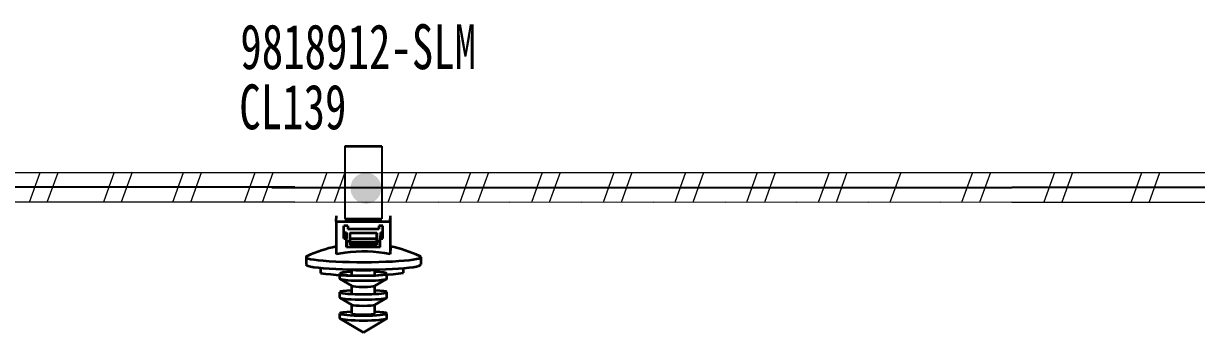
# Model space of a CAD drawing. Header units: millimetres. Extents: x 17 to 3784, y 12 to 1382.
# Drawn here: x 1891.41 to 1929.92, y 104.64 to 114.76 of the extents above; entities that cross this region are included whole.
import ezdxf

# ---------------------------------------------------------------- set-up
doc = ezdxf.new("R2010")
doc.units = ezdxf.units.MM
doc.layers.add('ENT', color=7, linetype='Continuous', lineweight=18)
doc.layers.add('粗实线层', color=7, linetype='Continuous', lineweight=35)
doc.styles.add('foton', font='', dxfattribs={"width": 0.7})
doc.styles.get('foton').set_extended_font_data('宋体')

msp = doc.modelspace()

# ---------------------------------------------------------------- hatches: boundary and pattern name
h = msp.add_hatch(color=0)
edge = h.paths.add_edge_path(flags=0)
edge.add_arc((1902.656, 109.365), 0.507, 180, 540)

# ---------------------------------------------------------------- linework, layer by layer
at = {"color": 0}
for p, q in [((1901.959, 110.748), (1901.962, 108.358)), ((1903.181, 110.747), (1903.181, 108.358))]:
    msp.add_line(p, q, dxfattribs=at)
at = {"color": 0, "lineweight": 35, "ltscale": 0.137499}
for p, q in [((1901.959, 110.748), (1903.181, 110.747)), ((1901.962, 108.358), (1903.181, 108.358))]:
    msp.add_line(p, q, dxfattribs=at)
at = {"color": 0, "lineweight": 35, "ltscale": 0.021804}
for p, q in [((1901.682, 108.271), (1901.69, 108.464)), ((1903.454, 108.27), (1903.462, 108.463)), ((1901.934, 107.912), (1901.926, 107.719)), ((1902.023, 107.912), (1902.014, 107.719)), ((1903.13, 107.912), (1903.122, 107.719)), ((1902.023, 107.625), (1902.014, 107.432))]:
    msp.add_line(p, q, dxfattribs=at)
at = {"color": 0, "lineweight": 35, "ltscale": 0.199999}
msp.add_line((1901.682, 108.271), (1903.454, 108.27), dxfattribs=at)
at = {"color": 0, "lineweight": 35, "ltscale": 0.120856}
for p, q in [((1901.682, 108.271), (1901.682, 107.2)), ((1903.454, 108.27), (1903.454, 107.2))]:
    msp.add_line(p, q, dxfattribs=at)
at = {"color": 0, "lineweight": 35, "ltscale": 0.113794}
msp.add_line((1903.462, 107.455), (1903.462, 108.463), dxfattribs=at)
at = {"color": 0, "lineweight": 35, "ltscale": 0.047321}
for p, q in [((1901.926, 107.719), (1901.926, 108.138)), ((1903.21, 107.719), (1903.21, 108.138))]:
    msp.add_line(p, q, dxfattribs=at)
at = {"color": 0, "lineweight": 35, "ltscale": 0.014999}
msp.add_line((1902.059, 108.138), (1901.926, 108.138), dxfattribs=at)
at = {"color": 0, "lineweight": 35, "ltscale": 0.025537}
msp.add_line((1901.934, 107.912), (1901.934, 108.138), dxfattribs=at)
at = {"color": 0, "lineweight": 35, "ltscale": 0.01}
msp.add_line((1901.934, 107.912), (1902.023, 107.912), dxfattribs=at)
at = {"color": 0, "lineweight": 35, "ltscale": 0.032373}
for p, q in [((1902.023, 107.625), (1902.023, 107.912)), ((1902.014, 107.432), (1902.014, 107.719))]:
    msp.add_line(p, q, dxfattribs=at)
at = {"color": 0, "lineweight": 35, "ltscale": 0.012451}
for p, q in [((1902.059, 108.138), (1902.059, 108.028)), ((1903.078, 108.138), (1903.078, 108.028)), ((1902.124, 107.704), (1902.124, 107.593)), ((1903.01, 107.703), (1903.01, 107.593))]:
    msp.add_line(p, q, dxfattribs=at)
at = {"color": 0, "lineweight": 35, "ltscale": 0.114999}
msp.add_line((1903.078, 108.028), (1902.059, 108.028), dxfattribs=at)
at = {"color": 0, "lineweight": 35, "ltscale": 0.1}
for p, q in [((1902.125, 107.903), (1903.011, 107.903)), ((1902.128, 107.51), (1903.014, 107.509))]:
    msp.add_line(p, q, dxfattribs=at)
at = {"color": 0, "lineweight": 35, "ltscale": 0.000439834}
msp.add_line((1902.125, 107.903), (1902.125, 107.9), dxfattribs=at)
at = {"color": 0, "lineweight": 35, "ltscale": 0.099999}
for p, q in [((1902.125, 107.9), (1903.011, 107.899)), ((1902.125, 107.723), (1903.011, 107.723))]:
    msp.add_line(p, q, dxfattribs=at)
at = {"color": 0, "lineweight": 35, "ltscale": 0.019922}
for p, q in [((1902.125, 107.9), (1902.125, 107.723)), ((1903.011, 107.899), (1903.011, 107.723))]:
    msp.add_line(p, q, dxfattribs=at)
at = {"color": 0, "lineweight": 35, "ltscale": 0.018183}
msp.add_line((1903.012, 107.742), (1903.011, 107.903), dxfattribs=at)
at = {"color": 0, "lineweight": 35, "ltscale": 0.000439867}
msp.add_line((1903.011, 107.903), (1903.011, 107.899), dxfattribs=at)
at = {"color": 0, "lineweight": 35, "ltscale": 0.012463}
msp.add_line((1903.082, 108.138), (1903.078, 108.028), dxfattribs=at)
at = {"color": 0, "lineweight": 35, "ltscale": 0.015}
msp.add_line((1903.21, 108.138), (1903.078, 108.138), dxfattribs=at)
at = {"color": 0, "lineweight": 35, "ltscale": 0.009064}
msp.add_line((1903.13, 107.912), (1903.21, 107.912), dxfattribs=at)
at = {"color": 0, "lineweight": 35, "ltscale": 0.010001}
for p, q in [((1901.926, 107.719), (1902.014, 107.719)), ((1903.122, 107.719), (1903.21, 107.719))]:
    msp.add_line(p, q, dxfattribs=at)
at = {"color": 0, "lineweight": 35, "ltscale": 0.01149}
msp.add_line((1902.124, 107.625), (1902.023, 107.625), dxfattribs=at)
at = {"color": 0, "lineweight": 35, "ltscale": 0.002181}
for p, q in [((1902.125, 107.723), (1902.124, 107.704)), ((1903.011, 107.723), (1903.01, 107.703))]:
    msp.add_line(p, q, dxfattribs=at)
at = {"color": 0, "lineweight": 35, "ltscale": 0.099998}
for p, q in [((1902.124, 107.704), (1903.01, 107.703)), ((1902.124, 107.593), (1903.01, 107.593))]:
    msp.add_line(p, q, dxfattribs=at)
at = {"color": 0, "lineweight": 35, "ltscale": 0.009468}
msp.add_line((1902.127, 107.593), (1902.128, 107.51), dxfattribs=at)
at = {"color": 0, "lineweight": 35, "ltscale": 0.001513}
msp.add_line((1903.01, 107.593), (1903.013, 107.606), dxfattribs=at)
at = {"color": 0, "lineweight": 35, "ltscale": 0.002853}
msp.add_line((1903.013, 107.767), (1903.012, 107.742), dxfattribs=at)
at = {"color": 0, "lineweight": 35, "ltscale": 0.010273}
msp.add_line((1903.013, 107.6), (1903.014, 107.509), dxfattribs=at)
at = {"color": 0, "lineweight": 35, "ltscale": 0.023842}
msp.add_line((1903.016, 107.548), (1903.014, 107.759), dxfattribs=at)
at = {"color": 0, "lineweight": 35, "ltscale": 0.004356}
msp.add_line((1903.014, 107.509), (1903.016, 107.548), dxfattribs=at)
at = {"color": 0, "lineweight": 35, "ltscale": 0.012045}
msp.add_line((1903.122, 107.625), (1903.015, 107.625), dxfattribs=at)
at = {"color": 0, "lineweight": 35, "ltscale": 0.032379}
msp.add_line((1903.122, 107.432), (1903.122, 107.719), dxfattribs=at)
at = {"color": 0, "lineweight": 35, "ltscale": 0.027679}
for p, q in [((1900.69, 107.11), (1900.69, 106.865)), ((1904.455, 107.11), (1904.455, 106.865))]:
    msp.add_line(p, q, dxfattribs=at)
at = {"color": 0, "lineweight": 35, "ltscale": 0.124999}
msp.add_line((1903.122, 107.432), (1902.014, 107.432), dxfattribs=at)
at = {"color": 0, "lineweight": 35, "ltscale": 0.02207}
for p, q in [((1902.191, 106.509), (1902.191, 106.704)), ((1902.953, 106.509), (1902.953, 106.704))]:
    msp.add_line(p, q, dxfattribs=at)
at = {"color": 0, "lineweight": 35, "ltscale": 0.01853}
msp.add_line((1901.797, 106.404), (1901.797, 106.568), dxfattribs=at)
at = {"color": 0, "lineweight": 35, "ltscale": 0.051177}
msp.add_line((1902.195, 106.163), (1901.805, 106.394), dxfattribs=at)
at = {"color": 0, "lineweight": 35, "ltscale": 0.051178}
msp.add_line((1902.949, 106.163), (1903.339, 106.394), dxfattribs=at)
at = {"color": 0, "lineweight": 35, "ltscale": 0.018536}
msp.add_line((1903.348, 106.404), (1903.348, 106.568), dxfattribs=at)
at = {"color": 0, "lineweight": 35, "ltscale": 0.019769}
for p, q in [((1901.797, 105.784), (1901.797, 105.959)), ((1903.348, 105.784), (1903.348, 105.959))]:
    msp.add_line(p, q, dxfattribs=at)
at = {"color": 0, "lineweight": 35, "ltscale": 0.029858}
for p, q in [((1902.191, 105.9), (1902.191, 106.165)), ((1902.953, 105.9), (1902.953, 106.165))]:
    msp.add_line(p, q, dxfattribs=at)
at = {"color": 0, "lineweight": 35, "ltscale": 0.051179}
for p, q in [((1902.195, 105.543), (1901.805, 105.774)), ((1902.949, 105.543), (1903.339, 105.774))]:
    msp.add_line(p, q, dxfattribs=at)
at = {"color": 0, "lineweight": 35, "ltscale": 0.032245}
for p, q in [((1902.191, 105.26), (1902.191, 105.546)), ((1902.953, 105.26), (1902.953, 105.546))]:
    msp.add_line(p, q, dxfattribs=at)
at = {"color": 0, "lineweight": 35, "ltscale": 0.017883}
for p, q in [((1901.797, 105.102), (1901.797, 105.26)), ((1903.348, 105.102), (1903.348, 105.26))]:
    msp.add_line(p, q, dxfattribs=at)
at = {"color": 0, "lineweight": 35, "ltscale": 0.100609}
msp.add_line((1902.572, 104.638), (1901.805, 105.092), dxfattribs=at)
at = {"color": 0, "lineweight": 35, "ltscale": 0.10061}
msp.add_line((1902.572, 104.638), (1903.339, 105.092), dxfattribs=at)
at = {"color": 0, "linetype": 'Continuous', "lineweight": 0}
for points in [[(1890.9, 109.886), (1893.254, 109.886)], [(1891.606, 108.905), (1891.959, 109.886)], [(1892.194, 108.905), (1892.548, 109.886)], [(1893.254, 109.886), (1895.608, 109.886)], [(1894.048, 108.925), (1894.401, 109.906)], [(1894.636, 108.925), (1894.99, 109.906)], [(1895.608, 109.886), (1897.963, 109.886)], [(1896.315, 108.905), (1896.668, 109.886)], [(1896.903, 108.905), (1897.256, 109.886)], [(1897.963, 109.886), (1900.317, 109.886)], [(1898.669, 108.905), (1899.022, 109.886)], [(1899.258, 108.905), (1899.611, 109.886)], [(1900.319, 109.883), (1902.673, 109.884)], [(1901.378, 109.884), (1901.025, 108.903)], [(1901.967, 109.884), (1901.614, 108.903)], [(1902.673, 109.883), (1905.027, 109.884)], [(1903.732, 109.884), (1903.379, 108.903)], [(1904.321, 109.884), (1903.968, 108.903)], [(1905.027, 109.883), (1907.382, 109.884)], [(1906.087, 109.884), (1905.734, 108.903)], [(1906.675, 109.884), (1906.322, 108.903)], [(1907.382, 109.883), (1909.736, 109.884)], [(1908.441, 109.884), (1908.088, 108.903)], [(1909.03, 109.884), (1908.677, 108.903)], [(1909.736, 109.883), (1912.09, 109.884)], [(1910.796, 109.884), (1910.442, 108.903)], [(1911.384, 109.884), (1911.031, 108.903)], [(1912.09, 109.883), (1914.445, 109.884)], [(1913.15, 109.884), (1912.797, 108.903)], [(1913.738, 109.884), (1913.385, 108.903)], [(1914.445, 109.883), (1916.799, 109.884)], [(1915.504, 109.884), (1915.151, 108.903)], [(1916.093, 109.884), (1915.74, 108.903)], [(1916.799, 109.883), (1919.153, 109.884)], [(1917.859, 109.884), (1917.505, 108.903)], [(1918.447, 109.884), (1918.094, 108.903)], [(1919.153, 109.883), (1921.508, 109.884)], [(1920.213, 109.884), (1919.86, 108.903)], [(1921.508, 109.883), (1923.862, 109.884)], [(1922.567, 109.884), (1922.214, 108.903)], [(1923.156, 109.884), (1922.804, 108.903)], [(1923.862, 109.884), (1926.217, 109.884)], [(1924.922, 108.915), (1925.275, 109.896)], [(1925.511, 108.915), (1925.864, 109.896)], [(1926.062, 109.884), (1929.424, 109.884)], [(1927.776, 108.903), (1928.129, 109.884)], [(1928.365, 108.903), (1928.718, 109.884)], [(1929.424, 109.884), (1931.779, 109.884)], [(1893.254, 108.905), (1890.9, 108.905)], [(1895.608, 108.905), (1893.254, 108.905)], [(1897.963, 108.905), (1895.608, 108.905)], [(1900.317, 108.905), (1897.963, 108.905)], [(1902.673, 108.904), (1900.319, 108.903)], [(1905.027, 108.904), (1902.673, 108.903)], [(1907.382, 108.904), (1905.027, 108.903)], [(1909.736, 108.904), (1907.382, 108.903)], [(1912.09, 108.904), (1909.736, 108.903)], [(1914.445, 108.904), (1912.09, 108.903)], [(1916.799, 108.904), (1914.445, 108.903)], [(1919.153, 108.904), (1916.799, 108.903)], [(1921.508, 108.904), (1919.153, 108.903)], [(1923.862, 108.904), (1921.508, 108.903)], [(1926.217, 108.903), (1923.862, 108.903)], [(1929.424, 108.903), (1925.981, 108.903)], [(1931.779, 108.903), (1929.424, 108.903)]]:
    msp.add_lwpolyline(points, dxfattribs=at)
at = {"color": 0, "linetype": 'Continuous', "lineweight": 13}
for points in [[(1900.314, 109.396), (1882.983, 109.396)], [(1923.862, 109.393), (1900.352, 109.393)], [(1941.193, 109.393), (1923.862, 109.393)]]:
    msp.add_lwpolyline(points, dxfattribs=at)
at = {"color": 0, "linetype": 'Continuous', "lineweight": 25}
for points in [[(1900.323, 109.396), (1882.983, 109.396)], [(1899.566, 109.393), (1923.862, 109.393)], [(1941.202, 109.393), (1923.862, 109.393)]]:
    msp.add_lwpolyline(points, dxfattribs=at)
at = {"color": 0, "lineweight": 35}
msp.add_lwpolyline([(1903.46, 107.456), (1903.46, 107.456), (1903.459, 107.455), (1903.459, 107.448), (1903.454, 107.2)], dxfattribs=at)
for centre, radius, start, end in [((1902.572, 103.115), 4.43, 101.5926, 114.6806), ((1902.572, 103.116), 4.43, 65.3204, 78.4449), ((1902.567, 102.989), 4.303, 98.0608, 101.8594), ((1902.567, 102.987), 4.305, 78.1064, 98.0601)]:
    msp.add_arc(centre, radius, start, end, dxfattribs=at)
for centre, major_axis, ratio, start_param, end_param in [((1903.013, 107.547), (0, 0.221), 0.00373, 5.995159, 6.283185), ((1903.013, 107.547), (0, 0.221), 0.00373, 0, 0.087245), ((1903.013, 107.385), (0, 0.221), 0.00373, 6.048679, 6.283185), ((1902.572, 107.11), (1.883, 0), 0.087133, 2.954112, 3.141636), ((1902.572, 107.11), (1.883, 0), 0.087133, 3.141636, 4.208645), ((1902.572, 107.11), (-1.883, 0), 0.087133, 1.067052, 3.141614), ((1902.572, 107.11), (-1.883, 0), 0.087133, 3.141614, 3.329066), ((1902.572, 106.865), (-1.883, 0), 0.087133, 0, 1.067052), ((1902.572, 106.865), (1.883, 0), 0.087133, 4.208645, 6.279441), ((1902.572, 106.71), (-0.381, 0), 0.087133, 0.183505, 2.958112), ((1902.572, 106.865), (-1.883, 0), 0.087133, 3.137849, 3.141636), ((1902.572, 106.568), (-0.775, 0), 0.087133, 5.225993, 6.283145), ((1902.572, 106.568), (-0.775, 0), 0.087133, 6.283145, 6.429275), ((1902.572, 106.404), (-0.775, 0), 0.087133, 6.283145, 6.429275), ((1902.572, 106.568), (-0.775, 0), 0.087133, 0.14609, 2.995504), ((1902.572, 106.404), (-0.775, 0), 0.087133, 0.14609, 2.995504), ((1902.572, 106.568), (-0.775, 0), 0.087133, 3.141552, 4.198784), ((1902.572, 106.568), (-0.775, 0), 0.087133, 2.995504, 3.141552), ((1902.572, 106.404), (-0.775, 0), 0.087133, 2.995504, 3.141552), ((1902.572, 105.959), (-0.775, 0), 0.087133, 5.225993, 6.283145), ((1902.572, 105.959), (-0.775, 0), 0.087133, 6.283145, 6.429275), ((1902.572, 105.959), (-0.775, 0), 0.087133, 0.14609, 2.995504), ((1902.572, 106.167), (-0.381, 0), 0.087133, 0.14609, 2.995504), ((1902.572, 105.959), (-0.775, 0), 0.087133, 3.141552, 4.198784), ((1902.572, 105.959), (-0.775, 0), 0.087133, 2.995504, 3.141552), ((1902.572, 105.784), (-0.775, 0), 0.087133, 6.283145, 6.429275), ((1902.572, 105.784), (-0.775, 0), 0.087133, 0.14609, 2.995504), ((1902.572, 105.548), (-0.381, 0), 0.087133, 0.14609, 2.995504), ((1902.572, 105.784), (-0.775, 0), 0.087133, 2.995504, 3.141552), ((1902.572, 105.26), (-0.775, 0), 0.087133, 5.225993, 6.283145), ((1902.572, 105.26), (-0.775, 0), 0.087133, 6.283145, 9.424737), ((1902.572, 105.26), (-0.381, 0), 0.087133, 6.283145, 7.350238), ((1902.572, 105.26), (-0.381, 0), 0.087133, 1.067052, 3.141552), ((1902.572, 105.26), (-0.775, 0), 0.087133, 3.141552, 4.198784), ((1902.572, 105.102), (-0.775, 0), 0.087133, 6.283145, 6.429275), ((1902.572, 105.102), (-0.775, 0), 0.087133, 0.14609, 2.995504), ((1902.572, 105.102), (-0.775, 0), 0.087133, 2.995504, 3.141552)]:
    msp.add_ellipse(centre, major_axis=major_axis, ratio=ratio, start_param=start_param, end_param=end_param, dxfattribs=at)
at = {"layer": '粗实线层', "color": 0}
for p, q in [((1901.166, 106.756), (1901.166, 106.582)), ((1903.894, 106.59), (1903.894, 106.748))]:
    msp.add_line(p, q, dxfattribs=at)
msp.add_arc((1902.495, 117.359), 10.859, 262.9696, 277.4029, dxfattribs=at)

# ---------------------------------------------------------------- texts
at = {"layer": 'ENT', "color": 0, "char_height": 1.47221, "width": 159.91709, "attachment_point": 1, "style": 'foton'}
for s, insert in [('{\\T1.004;9818912-SLM}', (1898.534, 114.74)), ('{\\T1.004;CL139}', (1898.498, 112.768))]:
    msp.add_mtext(s, dxfattribs=dict(at, insert=insert))

doc.saveas('drawing.dxf')
